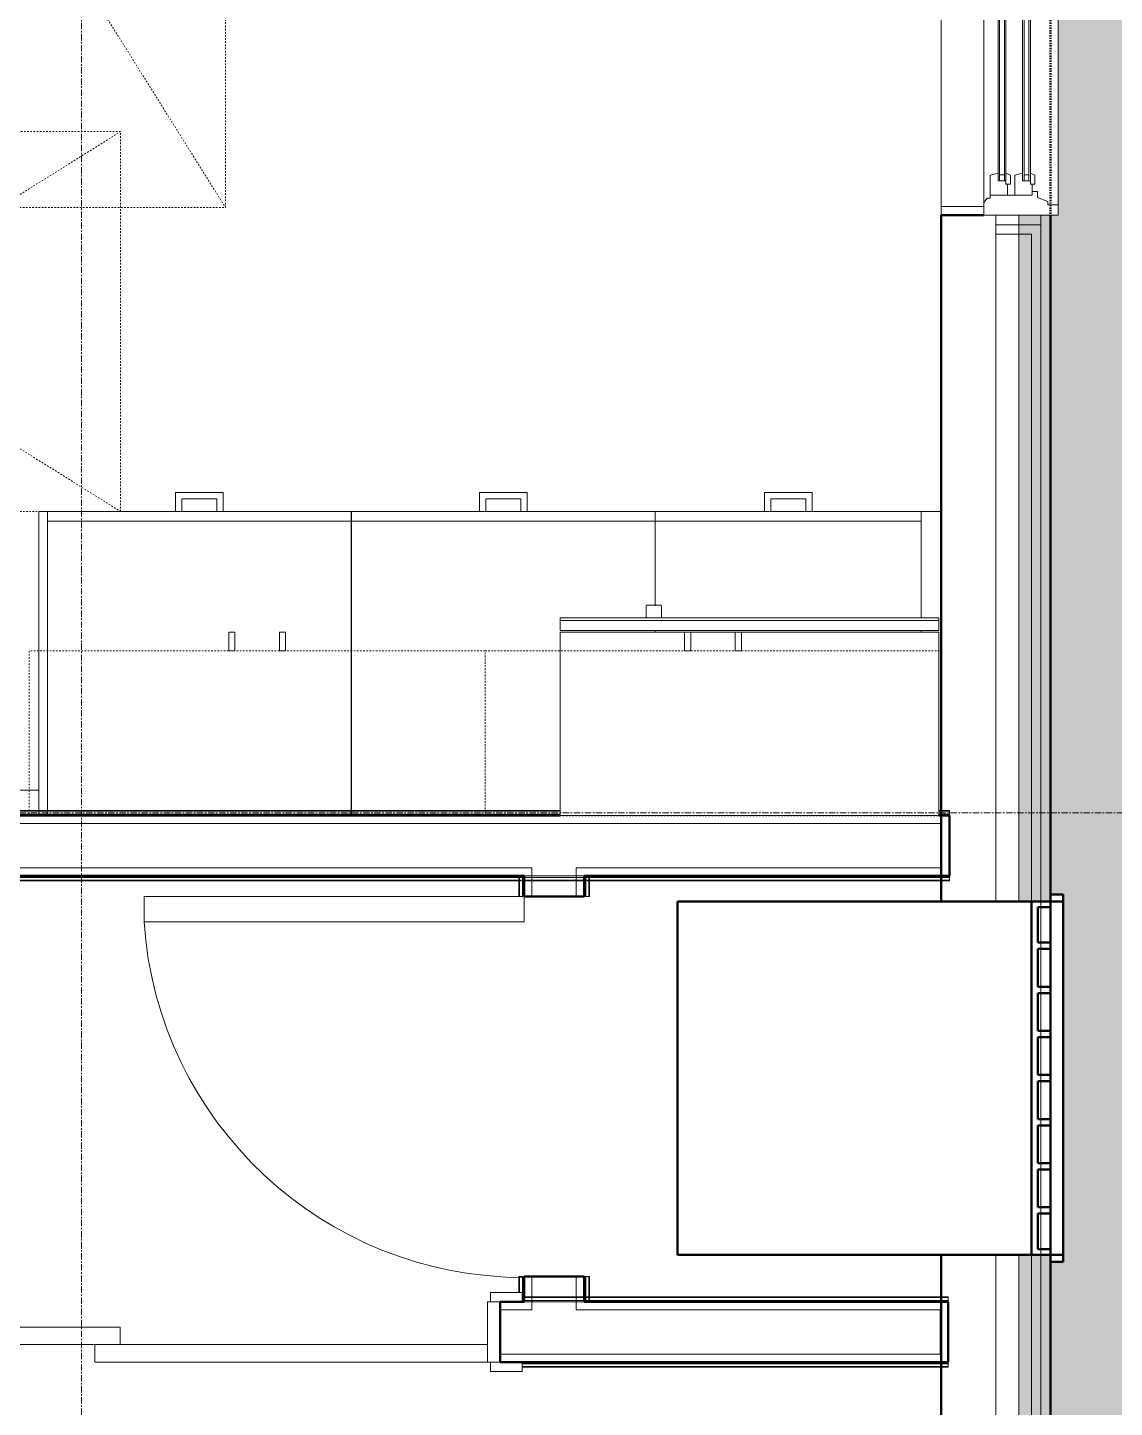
# Model space of a CAD drawing. Header units: inches. Extents: x -4235 to -464, y 9706 to 12425.
# Drawn here: x -2177.6 to -2091.8, y 11800.3 to 11909.2 of the extents above; entities that cross this region are included whole.
import ezdxf

# ---------------------------------------------------------------- set-up
doc = ezdxf.new("R2010")
doc.units = ezdxf.units.IN
doc.header["$MEASUREMENT"] = 0
for name, pattern in [('Dash', [0.25, 0.125, -0.125]), ('Dash 1_16_', [0.125, 0.0625, -0.0625]), ('Grid Line 1_2_', [0.875, 0.5, -0.125, 0.125, -0.125])]:
    doc.linetypes.add(name, pattern=pattern)
for name, color, linetype, lineweight in [('0-1', 7, 'Continuous', 5), ('0-2', 10, 'Continuous', 9), ('A-DOOR-1', 7, 'Continuous', 9), ('A-DOOR-2', 90, 'Continuous', 20), ('A-DOOR-FRAM-1', 90, 'Continuous', 20), ('A-FLOR-PATT-1', 9, 'Continuous', 9), ('A-GENM', 5, 'Continuous', 9), ('A-GENM-5', 5, 'Continuous', 50), ('A-GENM-HDLN-1', 7, 'Dash', 9), ('A-GENM-HDLN-2', 254, 'Dash', 9), ('A-GENM-HDLN-3', 10, 'Dash', 9), ('A-GLAZ-1', 151, 'Continuous', 9), ('A-GLAZ-2', 151, 'Continuous', 20), ('A-WALL-1', 250, 'Continuous', 50), ('A-WALL-2', 50, 'Continuous', 13), ('A-WALL-3', 10, 'Continuous', 9), ('A-WALL-4', 254, 'Continuous', 9), ('A-WALL-5', 7, 'Continuous', 9), ('A-WALL-6', 113, 'Continuous', 9), ('A-WALL-7', 113, 'Continuous', 50), ('C-PROP-LINE-1', 91, 'Dash 1_16_', 50), ('Q-CASE-1', 254, 'Continuous', 9), ('Q-CASE-2', 7, 'Continuous', 9), ('Q-CASE-3', 10, 'Continuous', 9), ('Q-CASE-4', 7, 'Dash', 9), ('Q-SPCQ-1', 7, 'Continuous', 9), ('S-GRID-1', 1, 'Grid Line 1_2_', 9)]:
    doc.layers.add(name, color=color, linetype=linetype, lineweight=lineweight)

# ---------------------------------------------------------------- blocks, each defined once
blk = doc.blocks.new('Basic Wall _ INT - W4BØF - _5_8 GYP - 2X4 WOOD_BATT_ - 5_8 GYP_ - ___-2690300-BACKGROUND - 1ST FLOOR')
at = {"layer": 'A-WALL-3'}
for p, q in [((-2206.69, 11847.33), (-2176.69, 11847.33)), ((-2176.69, 11846.98), (-2206.69, 11846.98)), ((-2176.69, 11847.33), (-2135.52, 11847.33)), ((-2135.52, 11847.1), (-2176.69, 11847.1)), ((-2135.52, 11846.98), (-2176.69, 11846.98)), ((-2105.63, 11847.33), (-2104.78, 11847.33)), ((-2104.78, 11846.98), (-2105.63, 11846.98)), ((-2104.78, 11847.33), (-2104.78, 11847.39)), ((-2104.78, 11847.19), (-2104.78, 11847.33)), ((-2104.78, 11847.12), (-2104.78, 11847.18)), ((-2104.78, 11846.98), (-2104.78, 11847))]:
    blk.add_line(p, q, dxfattribs=at)
at = {"layer": 'A-WALL-4'}
for p, q in [((-2176.69, 11847.1), (-2206.69, 11847.1)), ((-2176.69, 11847.39), (-2135.52, 11847.39)), ((-2105.63, 11847.39), (-2104.78, 11847.39)), ((-2104.78, 11847.1), (-2105.63, 11847.1)), ((-2104.78, 11847.39), (-2104.78, 11847.1)), ((-2104.78, 11847.1), (-2104.78, 11847.02)), ((-2104.78, 11847.1), (-2104.78, 11847.1)), ((-2104.78, 11847.02), (-2104.78, 11846.98))]:
    blk.add_line(p, q, dxfattribs=at)
at = {"layer": 'A-WALL-5'}
blk.add_line((-2206.69, 11847.39), (-2176.69, 11847.39), dxfattribs=at)
blk = doc.blocks.new('Basic Wall _ INT - W4BØF - _5_8 GYP - 2X4 WOOD_BATT_ - 5_8 GYP_ - ___-2690299-BACKGROUND - 1ST FLOOR')
at = {"layer": 'A-WALL-3'}
for p, q in [((-2138.79, 11841.88), (-2138.69, 11841.88)), ((-2138.67, 11841.88), (-2138.6, 11841.88)), ((-2138.58, 11841.88), (-2138.53, 11841.88)), ((-2133.62, 11842.23), (-2138.37, 11842.23)), ((-2138.37, 11841.88), (-2133.62, 11841.88)), ((-2133.48, 11841.88), (-2133.43, 11841.88)), ((-2133.42, 11841.88), (-2133.35, 11841.88)), ((-2133.33, 11841.88), (-2133.24, 11841.88)), ((-2104.78, 11842.23), (-2105.45, 11842.23)), ((-2105.45, 11841.88), (-2104.78, 11841.88)), ((-2104.78, 11842.21), (-2104.78, 11842.23)), ((-2104.78, 11842.03), (-2104.78, 11842.09)), ((-2104.78, 11841.88), (-2104.78, 11842.02)), ((-2104.78, 11841.82), (-2104.78, 11841.88))]:
    blk.add_line(p, q, dxfattribs=at)
at = {"layer": 'A-WALL-4'}
for p, q in [((-2138.37, 11842.23), (-2270.95, 11842.23)), ((-2270.54, 11841.88), (-2138.79, 11841.88)), ((-2138.79, 11841.82), (-2138.7, 11841.82)), ((-2138.67, 11841.82), (-2138.6, 11841.82)), ((-2138.37, 11842.1), (-2133.62, 11842.1)), ((-2138.37, 11841.82), (-2133.62, 11841.82)), ((-2105.45, 11842.23), (-2133.62, 11842.23)), ((-2133.42, 11841.82), (-2133.35, 11841.82)), ((-2133.33, 11841.82), (-2133.24, 11841.82)), ((-2133.21, 11841.88), (-2105.45, 11841.88)), ((-2105.45, 11842.1), (-2104.78, 11842.1)), ((-2105.45, 11841.82), (-2104.78, 11841.82)), ((-2104.78, 11842.23), (-2104.78, 11842.19)), ((-2104.78, 11842.19), (-2104.78, 11842.17)), ((-2104.78, 11842.17), (-2104.78, 11842.15)), ((-2104.78, 11842.15), (-2104.78, 11842.13)), ((-2104.78, 11842.13), (-2104.78, 11842.1)), ((-2104.78, 11842.1), (-2104.78, 11841.82))]:
    blk.add_line(p, q, dxfattribs=at)
at = {"layer": 'A-WALL-5'}
for p, q in [((-2270.95, 11842.1), (-2138.37, 11842.1)), ((-2270.54, 11841.82), (-2138.79, 11841.82)), ((-2133.62, 11842.1), (-2105.45, 11842.1)), ((-2133.21, 11841.82), (-2105.45, 11841.82))]:
    blk.add_line(p, q, dxfattribs=at)
blk = doc.blocks.new('Basic Wall _ INT - W4BØF - _5_8 GYP - 2X4 WOOD_BATT_ - 5_8 GYP_ - ___-2690306-BACKGROUND - 1ST FLOOR')
at = {"layer": 'A-WALL-3'}
for p, q in [((-2138.37, 11808.93), (-2133.62, 11808.93)), ((-2133.47, 11808.93), (-2133.42, 11808.93)), ((-2133.41, 11808.93), (-2133.33, 11808.93)), ((-2133.31, 11808.93), (-2133.21, 11808.93)), ((-2105.45, 11808.93), (-2104.9, 11808.93)), ((-2104.9, 11808.93), (-2104.9, 11808.99)), ((-2104.9, 11808.79), (-2104.9, 11808.93)), ((-2104.9, 11808.72), (-2104.9, 11808.78)), ((-2133.62, 11808.58), (-2138.37, 11808.58)), ((-2104.9, 11808.58), (-2105.45, 11808.58)), ((-2104.9, 11808.58), (-2104.9, 11808.6))]:
    blk.add_line(p, q, dxfattribs=at)
at = {"layer": 'A-WALL-4'}
for p, q in [((-2138.37, 11808.99), (-2133.62, 11808.99)), ((-2134.25, 11808.7), (-2138.33, 11808.7)), ((-2133.62, 11808.7), (-2134.21, 11808.7)), ((-2133.47, 11808.99), (-2133.42, 11808.99)), ((-2133.4, 11808.99), (-2133.33, 11808.99)), ((-2133.3, 11808.99), (-2133.21, 11808.99)), ((-2133.21, 11808.93), (-2105.45, 11808.93)), ((-2105.45, 11808.99), (-2104.9, 11808.99)), ((-2104.9, 11808.7), (-2105.45, 11808.7)), ((-2104.9, 11808.99), (-2104.9, 11808.78)), ((-2104.9, 11808.78), (-2104.9, 11808.7)), ((-2104.9, 11808.7), (-2104.9, 11808.64)), ((-2104.9, 11808.64), (-2104.9, 11808.62)), ((-2138.37, 11808.58), (-2138.52, 11808.58)), ((-2105.45, 11808.58), (-2133.62, 11808.58)), ((-2104.9, 11808.62), (-2104.9, 11808.58))]:
    blk.add_line(p, q, dxfattribs=at)
at = {"layer": 'A-WALL-5'}
for p, q in [((-2138.37, 11808.7), (-2138.52, 11808.7)), ((-2105.45, 11808.7), (-2133.62, 11808.7)), ((-2133.21, 11808.99), (-2105.45, 11808.99))]:
    blk.add_line(p, q, dxfattribs=at)
blk = doc.blocks.new('Basic Wall _ INT - W4BØF - _5_8 GYP - 2X4 WOOD_BATT_ - 5_8 GYP_ - ___-2690305-BACKGROUND - 1ST FLOOR')
at = {"layer": 'A-WALL-3'}
for p, q in [((-2104.9, 11803.83), (-2105.45, 11803.83)), ((-2105.45, 11803.48), (-2104.9, 11803.48)), ((-2104.9, 11803.81), (-2104.9, 11803.83)), ((-2104.9, 11803.63), (-2104.9, 11803.69)), ((-2104.9, 11803.48), (-2104.9, 11803.62)), ((-2104.9, 11803.42), (-2104.9, 11803.48))]:
    blk.add_line(p, q, dxfattribs=at)
at = {"layer": 'A-WALL-4'}
for p, q in [((-2105.45, 11803.83), (-2138.52, 11803.83)), ((-2138.52, 11803.48), (-2105.45, 11803.48)), ((-2105.45, 11803.7), (-2104.9, 11803.7)), ((-2105.45, 11803.42), (-2104.9, 11803.42)), ((-2104.9, 11803.83), (-2104.9, 11803.79)), ((-2104.9, 11803.79), (-2104.9, 11803.7)), ((-2104.9, 11803.7), (-2104.9, 11803.63)), ((-2104.9, 11803.63), (-2104.9, 11803.42))]:
    blk.add_line(p, q, dxfattribs=at)
at = {"layer": 'A-WALL-5'}
for p, q in [((-2138.52, 11803.7), (-2105.45, 11803.7)), ((-2138.52, 11803.42), (-2105.45, 11803.42))]:
    blk.add_line(p, q, dxfattribs=at)
blk = doc.blocks.new('Basic Wall _ INT - W4BØF - _5_8 GYP - 2X4 WOOD_BATT_ - 5_8 GYP_ - ___-2690308-BACKGROUND - 1ST FLOOR')
at = {"layer": 'A-WALL-3'}
for p, q in [((-2133.6, 11842.23), (-2133.62, 11842.23)), ((-2133.56, 11842.23), (-2133.5, 11842.23)), ((-2133.5, 11842.23), (-2133.21, 11842.23)), ((-2133.42, 11842.23), (-2133.48, 11842.23)), ((-2133.27, 11842.23), (-2133.42, 11842.23)), ((-2133.21, 11842.23), (-2133.27, 11842.23)), ((-2133.27, 11842.08), (-2133.27, 11842.03)), ((-2133.27, 11842.01), (-2133.27, 11841.94)), ((-2133.27, 11841.92), (-2133.27, 11841.82)), ((-2133.27, 11808.97), (-2133.27, 11808.87)), ((-2133.27, 11808.86), (-2133.27, 11808.78)), ((-2133.27, 11808.77), (-2133.27, 11808.72)), ((-2133.62, 11808.58), (-2133.6, 11808.58)), ((-2133.5, 11808.58), (-2133.56, 11808.58)), ((-2133.21, 11808.58), (-2133.5, 11808.58)), ((-2133.48, 11808.58), (-2133.42, 11808.58)), ((-2133.42, 11808.58), (-2133.27, 11808.58)), ((-2133.27, 11808.58), (-2133.21, 11808.58))]:
    blk.add_line(p, q, dxfattribs=at)
at = {"layer": 'A-WALL-4'}
for p, q in [((-2133.62, 11842.23), (-2133.58, 11842.23)), ((-2133.62, 11840.58), (-2133.62, 11842.23)), ((-2133.58, 11842.23), (-2133.56, 11842.23)), ((-2133.27, 11841.82), (-2133.27, 11840.58)), ((-2133.21, 11842.08), (-2133.21, 11842.03)), ((-2133.21, 11842.01), (-2133.21, 11841.94)), ((-2133.21, 11841.92), (-2133.21, 11841.82)), ((-2133.62, 11840.58), (-2133.6, 11840.58)), ((-2133.48, 11840.58), (-2133.42, 11840.58)), ((-2133.42, 11840.58), (-2133.27, 11840.58)), ((-2133.27, 11840.58), (-2133.21, 11840.58)), ((-2133.6, 11810.58), (-2133.62, 11810.58)), ((-2133.62, 11808.58), (-2133.62, 11810.58)), ((-2133.42, 11810.58), (-2133.48, 11810.58)), ((-2133.27, 11810.58), (-2133.42, 11810.58)), ((-2133.21, 11810.58), (-2133.27, 11810.58)), ((-2133.27, 11810.58), (-2133.27, 11808.99)), ((-2133.21, 11808.97), (-2133.21, 11808.87)), ((-2133.21, 11808.86), (-2133.21, 11808.78)), ((-2133.21, 11808.77), (-2133.21, 11808.72)), ((-2133.58, 11808.58), (-2133.62, 11808.58)), ((-2133.56, 11808.58), (-2133.58, 11808.58))]:
    blk.add_line(p, q, dxfattribs=at)
at = {"layer": 'A-WALL-5'}
for p, q in [((-2133.5, 11840.58), (-2133.5, 11842.23)), ((-2133.21, 11841.82), (-2133.21, 11840.58)), ((-2133.58, 11840.58), (-2133.62, 11840.58)), ((-2133.5, 11840.58), (-2133.58, 11840.58)), ((-2133.21, 11840.58), (-2133.5, 11840.58)), ((-2133.62, 11810.58), (-2133.58, 11810.58)), ((-2133.58, 11810.58), (-2133.5, 11810.58)), ((-2133.5, 11808.58), (-2133.5, 11810.58)), ((-2133.5, 11810.58), (-2133.21, 11810.58)), ((-2133.21, 11810.58), (-2133.21, 11808.99))]:
    blk.add_line(p, q, dxfattribs=at)
blk = doc.blocks.new('Basic Wall _ INT - W4BØF - _5_8 GYP - 2X4 WOOD_BATT_ - 5_8 GYP_ - ___-2690307-BACKGROUND - 1ST FLOOR')
at = {"layer": 'A-WALL-3'}
for p, q in [((-2138.72, 11842.23), (-2138.79, 11842.23)), ((-2138.79, 11842.23), (-2138.5, 11842.23)), ((-2138.58, 11842.23), (-2138.72, 11842.23)), ((-2138.72, 11842.08), (-2138.72, 11842.03)), ((-2138.72, 11842.01), (-2138.72, 11841.94)), ((-2138.72, 11841.92), (-2138.72, 11841.82)), ((-2138.51, 11842.23), (-2138.58, 11842.23)), ((-2138.5, 11842.23), (-2138.44, 11842.23)), ((-2138.37, 11842.23), (-2138.4, 11842.23)), ((-2138.5, 11808.58), (-2138.52, 11808.58)), ((-2138.44, 11808.58), (-2138.5, 11808.58)), ((-2138.4, 11808.58), (-2138.37, 11808.58))]:
    blk.add_line(p, q, dxfattribs=at)
at = {"layer": 'A-WALL-4'}
for p, q in [((-2138.79, 11842.08), (-2138.79, 11842.03)), ((-2138.79, 11842.01), (-2138.79, 11841.94)), ((-2138.79, 11841.92), (-2138.79, 11841.82)), ((-2138.72, 11841.82), (-2138.72, 11840.58)), ((-2138.44, 11842.23), (-2138.42, 11842.23)), ((-2138.42, 11842.23), (-2138.37, 11842.23)), ((-2138.37, 11840.58), (-2138.37, 11842.23)), ((-2138.79, 11840.58), (-2138.72, 11840.58)), ((-2138.72, 11840.58), (-2138.58, 11840.58)), ((-2138.58, 11840.58), (-2138.51, 11840.58)), ((-2138.4, 11840.58), (-2138.37, 11840.58)), ((-2138.72, 11810.58), (-2138.79, 11810.58)), ((-2138.58, 11810.58), (-2138.72, 11810.58)), ((-2138.72, 11810.58), (-2138.72, 11809.33)), ((-2138.51, 11810.58), (-2138.58, 11810.58)), ((-2138.37, 11810.58), (-2138.4, 11810.58)), ((-2138.37, 11808.58), (-2138.37, 11810.58)), ((-2138.42, 11808.58), (-2138.44, 11808.58)), ((-2138.37, 11808.58), (-2138.42, 11808.58))]:
    blk.add_line(p, q, dxfattribs=at)
at = {"layer": 'A-WALL-5'}
for p, q in [((-2138.79, 11841.82), (-2138.79, 11840.58)), ((-2138.5, 11842.23), (-2138.5, 11840.58)), ((-2138.5, 11840.58), (-2138.79, 11840.58)), ((-2138.42, 11840.58), (-2138.5, 11840.58)), ((-2138.37, 11840.58), (-2138.42, 11840.58)), ((-2138.79, 11810.58), (-2138.5, 11810.58)), ((-2138.79, 11810.58), (-2138.79, 11809.33)), ((-2138.5, 11810.58), (-2138.5, 11808.58)), ((-2138.5, 11810.58), (-2138.42, 11810.58)), ((-2138.42, 11810.58), (-2138.37, 11810.58))]:
    blk.add_line(p, q, dxfattribs=at)
blk = doc.blocks.new('SWING - SINGLE - FLUSH - 30_ x 70_ - MAGIC PAK DOOR - ACOUSTICAL SEAL - IN CLOSET-3199421-BACKGROUND - 1ST FLOOR')
at = {"layer": 'A-DOOR-1'}
blk.add_arc((15, 2.375), 30.067, 93.81407, 180, dxfattribs=at)
at = {"layer": 'A-DOOR-2'}
for p, q in [((13, 2.375), (13, 32.375)), ((15, 32.375), (13, 32.375)), ((15, 2.375), (15, 32.375)), ((15, 2.375), (13, 2.375))]:
    blk.add_line(p, q, dxfattribs=at)
blk = doc.blocks.new('SLIDING - FLUSH - 5-0 x 6-8-3203585-BACKGROUND - 1ST FLOOR')
at = {"layer": 'A-DOOR-1'}
for p, q in [((-30.25, 3), (-32.75, 3)), ((-32.75, 3), (-32.75, 2.25)), ((-32.75, 2.25), (-30.25, 2.25)), ((-30.25, 2.25), (-30.25, 3)), ((30.25, 3), (30.25, 2.25)), ((32.75, 3), (30.25, 3)), ((30.25, 2.25), (32.75, 2.25)), ((32.75, 2.25), (32.75, 3)), ((-30.25, -2.5), (-32.75, -2.5)), ((-32.75, -2.5), (-32.75, -3.25)), ((-32.75, -3.25), (-30.25, -3.25)), ((-30.25, -3.25), (-30.25, -2.5)), ((32.75, -2.5), (30.25, -2.5)), ((30.25, -2.5), (30.25, -3.25)), ((30.25, -3.25), (32.75, -3.25)), ((32.75, -3.25), (32.75, -2.5))]:
    blk.add_line(p, q, dxfattribs=at)
at = {"layer": 'A-DOOR-2'}
for p, q in [((1, 2.25), (-30, 2.25)), ((-30, 2.25), (-30, 0.87)), ((1, 0.87), (1, 2.25)), ((-30, 0.87), (1, 0.87)), ((30, 0.87), (-1, 0.87)), ((-1, 0.87), (-1, -0.5)), ((30, -0.5), (30, 0.87)), ((-1, -0.5), (30, -0.5))]:
    blk.add_line(p, q, dxfattribs=at)
at = {"layer": 'A-DOOR-FRAM-1'}
for p, q in [((-30, 2.25), (-31, 2.25)), ((-31, 2.25), (-31, -2.5)), ((-30, -2.5), (-30, 2.25)), ((31, 2.25), (30, 2.25)), ((30, 2.25), (30, -2.5)), ((31, -2.5), (31, 2.25)), ((-31, -2.5), (-30, -2.5)), ((30, -2.5), (31, -2.5))]:
    blk.add_line(p, q, dxfattribs=at)
blk = doc.blocks.new('RangeADA - 24_ x 30_ ADA-2821754-BACKGROUND - 1ST FLOOR')
at = {"layer": 'Q-SPCQ-1'}
blk.add_line((0, 22), (30, 22), dxfattribs=at)
for centre, radius, start, end in [((6.5, 16), 4.5, 360, 180), ((23.5, 16), 3, 360, 180), ((6.5, 16), 4.5, 180, 360), ((23.5, 16), 3, 180, 0), ((6.5, 6), 3.5, 360, 180), ((23.5, 6), 3, 360, 180), ((6.5, 6), 3.5, 180, 0), ((23.5, 6), 3, 180, 360)]:
    blk.add_arc(centre, radius, start, end, dxfattribs=at)
blk = doc.blocks.new('Base Cabinet 3 Drawer 230 - Base Cabinet 3 Drawer 230 24_ ADA-2554997-BACKGROUND - 1ST FLOOR')
at = {"layer": 'Q-CASE-1'}
for p, q in [((-11.26, 24), (12.74, 24)), ((-11.26, 23.25), (-11.26, 24)), ((-0.64, 24), (-1.14, 24)), ((2.11, 24), (2.61, 24)), ((12.74, 24), (12.74, 23.25)), ((12.74, 23.25), (-11.26, 23.25)), ((-11.26, 23.25), (-11.26, 0.38)), ((12.74, 0.38), (12.74, 23.25))]:
    blk.add_line(p, q, dxfattribs=at)
at = {"layer": 'Q-CASE-2'}
for p, q in [((2.61, 25.5), (-1.14, 25.5)), ((-1.14, 25.5), (-1.14, 24)), ((2.61, 24), (2.61, 25.5)), ((-0.64, 24), (-0.64, 25)), ((-0.64, 25), (2.11, 25)), ((2.11, 25), (2.11, 24))]:
    blk.add_line(p, q, dxfattribs=at)
at = {"layer": 'Q-CASE-3'}
for p, q in [((-0.64, 24), (-1.14, 24)), ((-0.64, 24), (-1.14, 24)), ((2.11, 24), (2.61, 24)), ((2.11, 24), (2.61, 24)), ((-11.26, 0.38), (-11.26, 0)), ((12.74, 0), (12.74, 0.38)), ((-11.26, 0), (12.74, 0))]:
    blk.add_line(p, q, dxfattribs=at)
blk = doc.blocks.new('Base Cabinet 3 Drawer 230 - Base Cabinet 3 Drawer 230 21_ ADA-2572064-BACKGROUND - 1ST FLOOR')
at = {"layer": 'Q-CASE-1'}
for p, q in [((-9.76, -14.61), (-9.76, -14.49)), ((11.24, -14.49), (11.24, -14.61)), ((-9.76, -23.25), (-9.76, -15.6)), ((11.24, -16.55), (11.24, -23.25)), ((-9.76, -23.25), (-9.76, -24)), ((11.24, -23.25), (-9.76, -23.25)), ((11.24, -24), (11.24, -23.25)), ((-9.76, -24), (11.24, -24)), ((-1.14, -24), (-0.64, -24)), ((2.61, -24), (2.11, -24))]:
    blk.add_line(p, q, dxfattribs=at)
at = {"layer": 'Q-CASE-2'}
for p, q in [((-1.14, -24), (-1.14, -25.5)), ((-0.64, -25), (-0.64, -24)), ((2.11, -25), (-0.64, -25)), ((2.11, -24), (2.11, -25)), ((2.61, -25.5), (2.61, -24)), ((-1.14, -25.5), (2.61, -25.5))]:
    blk.add_line(p, q, dxfattribs=at)
at = {"layer": 'Q-CASE-3'}
for p, q in [((-1.14, -24), (-0.64, -24)), ((-1.14, -24), (-0.64, -24)), ((2.61, -24), (2.11, -24)), ((2.61, -24), (2.11, -24))]:
    blk.add_line(p, q, dxfattribs=at)
blk = doc.blocks.new('Base Cabinet 3 Drawer 230 - Base Cabinet 3 Drawer 230 24_ ADA-2554967-BACKGROUND - 1ST FLOOR')
at = {"layer": 'Q-CASE-1'}
for p, q in [((12.74, -0.38), (12.74, -23.25)), ((-11.26, -14.61), (-11.26, -14.49)), ((-11.26, -23.25), (-11.26, -16.55)), ((-11.26, -23.25), (-11.26, -24)), ((12.74, -23.25), (-11.26, -23.25)), ((12.74, -24), (12.74, -23.25)), ((-11.26, -24), (12.74, -24)), ((-1.14, -24), (-0.64, -24)), ((2.61, -24), (2.11, -24))]:
    blk.add_line(p, q, dxfattribs=at)
at = {"layer": 'Q-CASE-2'}
for p, q in [((-1.14, -24), (-1.14, -25.5)), ((-0.64, -25), (-0.64, -24)), ((2.11, -25), (-0.64, -25)), ((2.11, -24), (2.11, -25)), ((2.61, -25.5), (2.61, -24)), ((-1.14, -25.5), (2.61, -25.5))]:
    blk.add_line(p, q, dxfattribs=at)
at = {"layer": 'Q-CASE-3'}
for p, q in [((-3.75, 0), (12.74, 0)), ((12.74, 0), (12.74, -0.38)), ((-1.14, -24), (-0.64, -24)), ((-1.14, -24), (-0.64, -24)), ((2.61, -24), (2.11, -24)), ((2.61, -24), (2.11, -24))]:
    blk.add_line(p, q, dxfattribs=at)
blk = doc.blocks.new('300 Series Wall Hung Cabinet_302 - 36_ x 36_-2578270-BACKGROUND - 1ST FLOOR')
at = {"layer": 'Q-CASE-2'}
for p, q in [((-1.76, 16.87), (-2.25, 16.87)), ((-2.25, 16.87), (-2.25, 15.38)), ((-1.76, 15.38), (-1.76, 16.87)), ((2.24, 16.87), (1.75, 16.87)), ((1.75, 16.87), (1.75, 15.38)), ((2.24, 15.38), (2.24, 16.87)), ((-1.76, 15.38), (-2.25, 15.38)), ((2.24, 15.38), (1.75, 15.38))]:
    blk.add_line(p, q, dxfattribs=at)
at = {"layer": 'Q-CASE-4'}
for p, q in [((-18, 2.37), (-18, 15.38)), ((-18, 15.38), (18, 15.38)), ((18, 15.38), (18, 2.37)), ((18, 2.37), (-18, 2.37))]:
    blk.add_line(p, q, dxfattribs=at)
blk = doc.blocks.new('300 Series Wall Hung Cabinet_302 - 36_ x 36_-2578291-BACKGROUND - 1ST FLOOR')
at = {"layer": 'Q-CASE-2'}
for p, q in [((-2.25, -15.38), (-1.76, -15.38)), ((-2.25, -15.38), (-2.25, -16.87)), ((-1.76, -16.87), (-1.76, -15.38)), ((1.75, -15.38), (2.24, -15.38)), ((1.75, -15.38), (1.75, -16.87)), ((2.24, -16.87), (2.24, -15.38)), ((-2.25, -16.87), (-1.76, -16.87)), ((1.75, -16.87), (2.24, -16.87))]:
    blk.add_line(p, q, dxfattribs=at)
at = {"layer": 'Q-CASE-4'}
for p, q in [((18, -2.38), (-18, -2.38)), ((-18, -2.38), (-18, -15.38)), ((18, -15.38), (18, -2.38)), ((-18, -15.38), (18, -15.38))]:
    blk.add_line(p, q, dxfattribs=at)
blk = doc.blocks.new('30quot_MicrowaveVentADA_11166 - 70cm miele oven-2822873-BACKGROUND - 1ST FLOOR')
at = {"layer": 'Q-CASE-2'}
for p, q in [((-14.2, -14.49), (-14.2, 0)), ((15.68, 0), (-14.2, 0)), ((15.68, 0), (15.68, -14.49)), ((1.37, -14.49), (-14.2, -14.49)), ((-14.2, -14.61), (15.68, -14.61)), ((-14.2, -15.39), (-14.2, -14.61)), ((5.37, -14.49), (1.86, -14.49)), ((15.68, -14.49), (5.86, -14.49)), ((15.68, -14.61), (15.68, -15.39)), ((-14.2, -15.6), (-14.2, -15.39)), ((-14.2, -15.39), (15.68, -15.39)), ((-14.2, -15.6), (15.68, -15.6)), ((7.69, -16.55), (7.69, -15.63)), ((8.88, -15.63), (8.88, -16.55)), ((15.68, -15.39), (15.68, -15.6)), ((7.69, -16.6), (8.88, -16.6))]:
    blk.add_line(p, q, dxfattribs=at)
blk = doc.blocks.new('ADA Clearances - 30_x48_-V100-BACKGROUND - 1ST FLOOR')
at = {"layer": 'A-GENM-HDLN-1'}
for p, q in [((15, -24), (-15, 24)), ((-15, -24), (15, 24)), ((15, 24), (-15, 24)), ((-15, 24), (-15, -24)), ((15, -12.46), (15, 17.54)), ((-15, -24), (15, -24))]:
    blk.add_line(p, q, dxfattribs=at)
at = {"layer": 'A-GENM-HDLN-2'}
for p, q in [((15, 17.54), (15, 24)), ((15, -15.24), (15, -12.46)), ((15, -24), (15, -15.72))]:
    blk.add_line(p, q, dxfattribs=at)
at = {"layer": 'A-GENM-HDLN-3'}
blk.add_line((15, -15.72), (15, -15.24), dxfattribs=at)
blk = doc.blocks.new('ADA Clearances - 30_x48_-V99-BACKGROUND - 1ST FLOOR')
at = {"layer": 'A-GENM-HDLN-1'}
for p, q in [((0, 0), (-15, 24)), ((15, 24), (-15, 24)), ((-15, 24), (-15, 0.5)), ((0, 0), (15, 24)), ((15, 0.5), (15, 24))]:
    blk.add_line(p, q, dxfattribs=at)
at = {"layer": 'A-GENM-HDLN-3'}
blk.add_line((-15, -24), (15, -24), dxfattribs=at)
blk = doc.blocks.new('CTR - 1st Phase - Unit Layouts_rvt-1-BACKGROUND - 1ST FLOOR')
at = {"layer": 'A-WALL-1'}
for p, q in [((-2135.52, 11846.98), (-2276.51, 11846.98)), ((-2104.78, 11846.98), (-2105.63, 11846.98)), ((-2104.78, 11846.35), (-2104.78, 11846.98)), ((-2104.78, 11842.85), (-2104.78, 11846.35)), ((-2104.78, 11842.23), (-2104.78, 11842.85)), ((-2270.95, 11842.23), (-2138.37, 11842.23)), ((-2138.37, 11842.23), (-2138.37, 11840.58)), ((-2133.62, 11842.23), (-2104.78, 11842.23)), ((-2133.62, 11840.58), (-2133.62, 11842.23)), ((-2138.37, 11840.58), (-2133.62, 11840.58)), ((-2133.62, 11810.58), (-2138.37, 11810.58)), ((-2138.37, 11810.58), (-2138.37, 11808.58)), ((-2133.62, 11808.58), (-2133.62, 11810.58)), ((-2138.37, 11808.58), (-2140.27, 11808.58)), ((-2140.27, 11808.58), (-2140.27, 11803.83)), ((-2104.9, 11808.58), (-2133.62, 11808.58)), ((-2104.9, 11807.95), (-2104.9, 11808.58)), ((-2104.9, 11804.45), (-2104.9, 11807.95)), ((-2104.9, 11803.83), (-2104.9, 11804.45)), ((-2140.27, 11803.83), (-2104.9, 11803.83))]:
    blk.add_line(p, q, dxfattribs=at)
at = {"layer": 'A-WALL-2'}
for p, q in [((-2277.14, 11846.35), (-2105.4, 11846.35)), ((-2105.4, 11842.85), (-2105.4, 11846.35)), ((-2271.58, 11842.85), (-2137.75, 11842.85)), ((-2137.75, 11842.23), (-2137.75, 11842.85)), ((-2134.25, 11842.85), (-2105.4, 11842.85)), ((-2134.25, 11842.23), (-2134.25, 11842.85)), ((-2137.75, 11842.23), (-2137.75, 11840.58)), ((-2134.25, 11842.23), (-2134.25, 11840.58)), ((-2137.75, 11810.58), (-2137.75, 11808.58)), ((-2134.25, 11810.58), (-2134.25, 11808.58)), ((-2140.27, 11807.95), (-2137.75, 11807.95)), ((-2137.75, 11807.95), (-2137.75, 11808.58)), ((-2134.25, 11807.95), (-2134.25, 11808.58)), ((-2134.25, 11807.95), (-2105.53, 11807.95)), ((-2105.53, 11804.45), (-2105.53, 11807.95)), ((-2140.27, 11804.45), (-2105.53, 11804.45))]:
    blk.add_line(p, q, dxfattribs=at)
at = {"layer": 'A-WALL-3'}
for p, q in [((-2176.69, 11846.98), (-2206.69, 11846.98)), ((-2135.52, 11846.98), (-2176.69, 11846.98)), ((-2104.78, 11846.98), (-2105.63, 11846.98)), ((-2104.78, 11846.98), (-2104.78, 11842.23)), ((-2270.54, 11842.23), (-2138.79, 11842.23)), ((-2138.79, 11842.23), (-2138.52, 11842.23)), ((-2138.37, 11842.08), (-2138.37, 11842.03)), ((-2138.37, 11842.01), (-2138.37, 11841.94)), ((-2138.37, 11841.92), (-2138.37, 11841.82)), ((-2138.37, 11841.82), (-2138.37, 11840.58)), ((-2133.62, 11842.03), (-2133.62, 11842.08)), ((-2133.62, 11841.94), (-2133.62, 11842.01)), ((-2133.62, 11841.82), (-2133.62, 11841.92)), ((-2133.62, 11840.58), (-2133.62, 11841.82)), ((-2133.48, 11842.23), (-2133.21, 11842.23)), ((-2133.21, 11842.23), (-2105.45, 11842.23)), ((-2105.45, 11842.23), (-2104.78, 11842.23)), ((-2138.37, 11810.58), (-2138.37, 11808.99)), ((-2133.62, 11808.99), (-2133.62, 11810.58)), ((-2138.37, 11808.99), (-2138.37, 11808.87)), ((-2138.37, 11808.87), (-2138.37, 11808.78)), ((-2138.37, 11808.78), (-2138.37, 11808.72)), ((-2133.62, 11808.87), (-2133.62, 11808.97)), ((-2133.62, 11808.78), (-2133.62, 11808.86)), ((-2133.62, 11808.72), (-2133.62, 11808.77)), ((-2140.27, 11803.83), (-2140.27, 11808.58)), ((-2133.21, 11808.58), (-2133.48, 11808.58)), ((-2105.45, 11808.58), (-2133.21, 11808.58)), ((-2104.9, 11808.58), (-2105.45, 11808.58)), ((-2104.9, 11808.58), (-2104.9, 11803.83)), ((-2138.52, 11803.83), (-2105.45, 11803.83)), ((-2105.45, 11803.83), (-2104.9, 11803.83))]:
    blk.add_line(p, q, dxfattribs=at)
at = {"layer": 'A-WALL-4'}
for p, q in [((-2133.62, 11840.58), (-2138.37, 11840.58)), ((-2138.37, 11810.58), (-2133.62, 11810.58))]:
    blk.add_line(p, q, dxfattribs=at)
at = {"layer": 'A-WALL-6'}
for p, q in [((-2176.69, 11847.35), (-2176.69, 11870.98)), ((-2176.69, 11870.98), (-2107, 11870.98)), ((-2176.69, 11870.98), (-2105.45, 11870.98)), ((-2176.69, 11847.35), (-2176.69, 11870.98)), ((-2107, 11870.98), (-2105.45, 11870.98)), ((-2105.45, 11870.98), (-2105.45, 11870.48)), ((-2105.45, 11846.98), (-2105.45, 11870.98)), ((-2105.45, 11870.48), (-2105.45, 11846.98)), ((-2176.69, 11846.98), (-2176.69, 11847.35)), ((-2176.69, 11846.98), (-2176.69, 11847.35)), ((-2135.52, 11846.98), (-2176.69, 11846.98)), ((-2135.52, 11846.98), (-2176.69, 11846.98)), ((-2105.45, 11846.98), (-2105.63, 11846.98)), ((-2105.45, 11846.98), (-2105.63, 11846.98))]:
    blk.add_line(p, q, dxfattribs=at)
at = {"layer": '0-2'}
for name, p, rotation in [('ADA Clearances - 30_x48_-V99-BACKGROUND - 1ST FLOOR', (-2176.95, 11918.98), 180), ('ADA Clearances - 30_x48_-V100-BACKGROUND - 1ST FLOOR', (-2194.22, 11885.98), 269.9999999999919), ('Base Cabinet 3 Drawer 230 - Base Cabinet 3 Drawer 230 24_ ADA-2554967-BACKGROUND - 1ST FLOOR', (-2139.27, 11846.98), 180), ('Base Cabinet 3 Drawer 230 - Base Cabinet 3 Drawer 230 21_ ADA-2572064-BACKGROUND - 1ST FLOOR', (-2116.77, 11846.98), 180), ('RangeADA - 24_ x 30_ ADA-2821754-BACKGROUND - 1ST FLOOR', (-2176.69, 11870.98), 180), ('30quot_MicrowaveVentADA_11166 - 70cm miele oven-2822873-BACKGROUND - 1ST FLOOR', (-2119.84, 11846.98), 180), ('300 Series Wall Hung Cabinet_302 - 36_ x 36_-2578291-BACKGROUND - 1ST FLOOR', (-2159.45, 11844.6), 180), ('SWING - SINGLE - FLUSH - 30_ x 70_ - MAGIC PAK DOOR - ACOUSTICAL SEAL - IN CLOSET-3199421-BACKGROUND - 1ST FLOOR', (-2136, 11825.58), 89.99999999999868), ('SLIDING - FLUSH - 5-0 x 6-8-3203585-BACKGROUND - 1ST FLOOR', (-2171.27, 11806.08), 180)]:
    blk.add_blockref(name, p, dxfattribs=dict(at, rotation=rotation))
for name, p in [('Base Cabinet 3 Drawer 230 - Base Cabinet 3 Drawer 230 24_ ADA-2554997-BACKGROUND - 1ST FLOOR', (-2164.74, 11846.98)), ('300 Series Wall Hung Cabinet_302 - 36_ x 36_-2578270-BACKGROUND - 1ST FLOOR', (-2123.45, 11844.6)), ('Basic Wall _ INT - W4BØF - _5_8 GYP - 2X4 WOOD_BATT_ - 5_8 GYP_ - ___-2690300-BACKGROUND - 1ST FLOOR', (0, 0)), ('Basic Wall _ INT - W4BØF - _5_8 GYP - 2X4 WOOD_BATT_ - 5_8 GYP_ - ___-2690299-BACKGROUND - 1ST FLOOR', (0, 0)), ('Basic Wall _ INT - W4BØF - _5_8 GYP - 2X4 WOOD_BATT_ - 5_8 GYP_ - ___-2690307-BACKGROUND - 1ST FLOOR', (0, 0)), ('Basic Wall _ INT - W4BØF - _5_8 GYP - 2X4 WOOD_BATT_ - 5_8 GYP_ - ___-2690308-BACKGROUND - 1ST FLOOR', (0, 0)), ('Basic Wall _ INT - W4BØF - _5_8 GYP - 2X4 WOOD_BATT_ - 5_8 GYP_ - ___-2690306-BACKGROUND - 1ST FLOOR', (0, 0)), ('Basic Wall _ INT - W4BØF - _5_8 GYP - 2X4 WOOD_BATT_ - 5_8 GYP_ - ___-2690305-BACKGROUND - 1ST FLOOR', (0, 0))]:
    blk.add_blockref(name, p, dxfattribs=at)
blk = doc.blocks.new('Window-Double_Hung-Andersen-400_Series-Tilt_Wash - DOUBLE HUNG - COTTAGE - 1ST FLOOR-2889437-BACKGROUND - 1ST FLOOR')
at = {"layer": 'A-GLAZ-1'}
for p, q in [((-18.95, 4.31), (18.95, 4.31)), ((-18.95, 0.94), (-18.95, 4.31)), ((-18.32, 0.94), (-18.32, 4.31)), ((18.32, 0.94), (18.32, 4.31)), ((18.95, 4.31), (18.95, 0.94)), ((18.95, 0.94), (-18.95, 0.94)), ((-16.29, -0.31), (-15.7, -0.31)), ((-16.29, -0.69), (-15.7, -0.69)), ((-15.82, -0.69), (-15.82, -0.31)), ((-15.7, -0.19), (15.7, -0.19)), ((-15.7, -0.31), (15.7, -0.31)), ((-15.7, -0.69), (15.7, -0.69)), ((-15.7, -0.81), (15.7, -0.81)), ((16.29, -0.31), (15.7, -0.31)), ((16.29, -0.69), (15.7, -0.69)), ((15.82, -0.69), (15.82, -0.31)), ((-15.7, -2.13), (15.7, -2.13)), ((-16.29, -2.25), (-15.7, -2.25)), ((-16.29, -2.63), (-15.7, -2.63)), ((-15.82, -2.63), (-15.82, -2.25)), ((-15.7, -2.25), (15.7, -2.25)), ((-15.7, -2.63), (15.7, -2.63)), ((-15.7, -2.75), (15.7, -2.75)), ((16.29, -2.25), (15.7, -2.25)), ((16.29, -2.63), (15.7, -2.63)), ((15.82, -2.63), (15.82, -2.25))]:
    blk.add_line(p, q, dxfattribs=at)
at = {"layer": 'A-GLAZ-2'}
for p, q in [((-19.01, 0.94), (19.01, 0.94)), ((-19.01, -4.94), (-19.01, 0.94)), ((-17.67, 0.66), (-18, 0.94)), ((-17.67, 0.66), (-17.67, 0.44)), ((-17.67, 0.44), (-15.86, 0.44)), ((-17.42, -2.87), (-17.42, 0.44)), ((-15.86, 0.44), (-15.7, -0.19)), ((15.86, 0.44), (15.7, -0.19)), ((17.67, 0.44), (15.86, 0.44)), ((17.42, -2.87), (17.42, 0.44)), ((17.67, 0.66), (18, 0.94)), ((17.67, 0.66), (17.67, 0.44)), ((19.01, 0.94), (19.01, -4.94)), ((-17.42, -0.94), (-16.57, -0.94)), ((-16.57, -0.81), (-16.57, -1.16)), ((-15.7, -0.81), (-16.57, -0.81)), ((-16.29, -0.81), (-16.29, -0.19)), ((-15.7, -0.19), (-16.29, -0.19)), ((-15.86, -1.16), (-15.7, -0.81)), ((15.7, -0.19), (16.29, -0.19)), ((15.86, -1.16), (15.7, -0.81)), ((15.7, -0.81), (16.57, -0.81)), ((16.29, -0.81), (16.29, -0.19)), ((16.57, -0.81), (16.57, -1.16)), ((17.42, -0.94), (16.57, -0.94)), ((-17.42, -1.5), (-15.86, -1.5)), ((-15.86, -1.16), (-16.57, -1.16)), ((-16.29, -2.75), (-16.29, -2.13)), ((-15.7, -2.13), (-16.29, -2.13)), ((-15.86, -1.5), (-15.7, -2.13)), ((15.86, -1.5), (15.7, -2.13)), ((15.7, -2.13), (16.29, -2.13)), ((15.86, -1.16), (16.57, -1.16)), ((17.42, -1.5), (15.86, -1.5)), ((16.29, -2.75), (16.29, -2.13)), ((-17.42, -2.87), (-16.57, -2.87)), ((-17.14, -3.31), (-17.14, -2.87)), ((-16.57, -2.75), (-16.57, -3.09)), ((-15.7, -2.75), (-16.57, -2.75)), ((-15.86, -3.09), (-16.57, -3.09)), ((-15.86, -3.09), (-15.7, -2.75)), ((15.86, -3.09), (15.7, -2.75)), ((15.7, -2.75), (16.57, -2.75)), ((15.86, -3.09), (16.57, -3.09)), ((16.57, -2.75), (16.57, -3.09)), ((17.42, -2.87), (16.57, -2.87)), ((17.14, -3.31), (17.14, -2.87)), ((-19.01, -3.56), (-20.51, -3.56)), ((-18.2, -4.13), (-17.92, -4.13)), ((-18.2, -4.94), (-18.2, -4.13)), ((-17.92, -4.13), (-17.61, -3.31)), ((-17.61, -3.31), (-17.14, -3.31)), ((17.61, -3.31), (17.14, -3.31)), ((17.92, -4.13), (17.61, -3.31)), ((18.2, -4.13), (17.92, -4.13)), ((18.2, -4.94), (18.2, -4.13)), ((19.01, -3.56), (20.51, -3.56)), ((19.01, -4.94), (-19.01, -4.94))]:
    blk.add_line(p, q, dxfattribs=at)
blk = doc.blocks.new('V-Series_EWC4_SPVU_RFA_2015 - 1ST FLOOR-2484708-BACKGROUND - 1ST FLOOR')
at = {"layer": 'A-GENM'}
for p, q in [((-3131.33, 12089.69), (-3128.53, 12089.69)), ((-3128.03, 12089.69), (-3125.05, 12089.69)), ((-3124.55, 12089.69), (-3121.57, 12089.69)), ((-3121.07, 12089.69), (-3118.08, 12089.69)), ((-3117.58, 12089.69), (-3114.6, 12089.69)), ((-3114.1, 12089.69), (-3111.11, 12089.69)), ((-3110.61, 12089.69), (-3107.63, 12089.69)), ((-3107.13, 12089.69), (-3104.33, 12089.69))]:
    blk.add_line(p, q, dxfattribs=at)
at = {"layer": 'A-GENM-5'}
for p, q in [((-3131.77, 12090.69), (-3132.33, 12090.69)), ((-3132.33, 12090.69), (-3132.33, 12089.69)), ((-3103.89, 12090.69), (-3131.77, 12090.69)), ((-3131.77, 12090.69), (-3131.77, 12089.69)), ((-3131.77, 12089.69), (-3131.77, 12090.69)), ((-3103.89, 12089.69), (-3103.89, 12090.69)), ((-3103.33, 12090.69), (-3103.89, 12090.69)), ((-3103.89, 12090.69), (-3103.89, 12089.69)), ((-3103.33, 12089.69), (-3103.33, 12090.69)), ((-3132.33, 12089.69), (-3131.77, 12089.69)), ((-3131.77, 12089.69), (-3103.89, 12089.69)), ((-3131.77, 12089.69), (-3131.77, 12060.25)), ((-3131.33, 12089.69), (-3131.77, 12089.69)), ((-3131.33, 12088.69), (-3131.33, 12089.69)), ((-3128.53, 12088.69), (-3131.33, 12088.69)), ((-3128.03, 12089.69), (-3128.53, 12089.69)), ((-3128.53, 12089.69), (-3128.53, 12088.69)), ((-3128.03, 12088.69), (-3128.03, 12089.69)), ((-3125.05, 12088.69), (-3128.03, 12088.69)), ((-3124.55, 12089.69), (-3125.05, 12089.69)), ((-3125.05, 12089.69), (-3125.05, 12088.69)), ((-3124.55, 12088.69), (-3124.55, 12089.69)), ((-3121.57, 12088.69), (-3124.55, 12088.69)), ((-3121.07, 12089.69), (-3121.57, 12089.69)), ((-3121.57, 12089.69), (-3121.57, 12088.69)), ((-3121.07, 12088.69), (-3121.07, 12089.69)), ((-3118.08, 12088.69), (-3121.07, 12088.69)), ((-3117.58, 12089.69), (-3118.08, 12089.69)), ((-3118.08, 12089.69), (-3118.08, 12088.69)), ((-3117.58, 12088.69), (-3117.58, 12089.69)), ((-3114.6, 12088.69), (-3117.58, 12088.69)), ((-3114.1, 12089.69), (-3114.6, 12089.69)), ((-3114.6, 12089.69), (-3114.6, 12088.69)), ((-3114.1, 12088.69), (-3114.1, 12089.69)), ((-3111.11, 12088.69), (-3114.1, 12088.69)), ((-3110.61, 12089.69), (-3111.11, 12089.69)), ((-3111.11, 12089.69), (-3111.11, 12088.69)), ((-3110.61, 12088.69), (-3110.61, 12089.69)), ((-3107.63, 12088.69), (-3110.61, 12088.69)), ((-3107.13, 12089.69), (-3107.63, 12089.69)), ((-3107.63, 12089.69), (-3107.63, 12088.69)), ((-3107.13, 12088.69), (-3107.13, 12089.69)), ((-3104.33, 12088.69), (-3107.13, 12088.69)), ((-3103.89, 12089.69), (-3104.33, 12089.69)), ((-3104.33, 12089.69), (-3104.33, 12088.69)), ((-3103.89, 12089.69), (-3103.33, 12089.69)), ((-3103.89, 12060.25), (-3103.89, 12089.69)), ((-3131.77, 12060.25), (-3103.89, 12060.25))]:
    blk.add_line(p, q, dxfattribs=at)
blk = doc.blocks.new('Family - ___-2835903-BACKGROUND - 1ST FLOOR')
at = {"layer": 'C-PROP-LINE-1'}
blk.add_line((-2096.82, 11276.29), (-2096.82, 12089.69), dxfattribs=at)

msp = doc.modelspace()

# ---------------------------------------------------------------- hatches: boundary and pattern name
at = {"layer": 'A-FLOR-PATT-1'}
h = msp.add_hatch(dxfattribs=at)
h.set_pattern_fill('FP_5', color=256, style=0, pattern_type=2)
h.set_pattern_definition([(0, (0, 0), (15.36, 3.84), [1.267, -10.253, 1.267, -10.253, -61.44]), (0, (0, 0), (15.36, 3.84), [-23.04, 1.267, -21.773, 1.267, -10.253, -26.88]), (0, (0, 0), (15.36, 3.84), [-57.6, 1.267, -6.413, 1.267, -17.933]), (120, (5.76, 1.92), (-11.0055376, 11.3821502), [1.267, -10.253, 1.267, -10.253, -61.44]), (120, (5.76, 1.92), (-11.0055376, 11.3821502), [-23.04, 1.267, -21.773, 1.267, -10.253, -26.88]), (120, (5.76, 1.92), (-11.0055376, 11.3821502), [-57.6, 1.267, -6.413, 1.267, -17.933]), (240, (7.68, 9.6), (-4.3544624, -15.2221502), [1.267, -10.253, 1.267, -10.253, -61.44]), (240, (7.68, 9.6), (-4.3544624, -15.2221502), [-23.04, 1.267, -21.773, 1.267, -10.253, -26.88]), (240, (7.68, 9.6), (-4.3544624, -15.2221502), [-57.6, 1.267, -6.413, 1.267, -17.933])])
h.paths.add_polyline_path([(-1941.32, 11049.39), (-1940.32, 11049.39), (-1940.32, 12088.69), (-1941.32, 12088.68), (-1941.32, 11050.83)], flags=0)
h.paths.add_polyline_path([(-2014.69, 11109.39), (-1999.32, 11109.39), (-1999.32, 12088.69), (-2098.7, 12088.66), (-2098.7, 12087.19), (-2099.32, 12087.19), (-2099.32, 11970.8), (-2096.2, 11970.8), (-2096.2, 11932.78), (-2099.32, 11932.78), (-2099.32, 11932.4), (-2096.2, 11932.4), (-2096.2, 11894.38), (-2099.32, 11894.38), (-2099.32, 11840.19), (-2096.82, 11840.19), (-2096.82, 11840.75), (-2095.82, 11840.75), (-2095.82, 11811.75), (-2096.82, 11811.75), (-2096.82, 11812.31), (-2099.32, 11812.31), (-2099.32, 11778.8), (-2096.2, 11778.8), (-2096.2, 11740.78), (-2099.32, 11740.78), (-2099.32, 11740.4), (-2096.2, 11740.4), (-2096.2, 11702.38), (-2099.32, 11702.38), (-2099.32, 11663.6), (-2096.2, 11663.6), (-2096.2, 11625.58), (-2099.32, 11625.58), (-2099.32, 11556.79), (-2096.82, 11556.79), (-2096.82, 11557.35), (-2095.82, 11557.35), (-2095.82, 11528.35), (-2096.82, 11528.35), (-2096.82, 11528.91), (-2099.32, 11528.91), (-2099.32, 11471.79), (-2096.2, 11471.79), (-2096.2, 11433.77), (-2099.32, 11433.77), (-2099.32, 11433.39), (-2096.2, 11433.39), (-2096.2, 11395.37), (-2099.32, 11395.37), (-2099.32, 11356.4), (-2096.2, 11356.4), (-2096.2, 11318.38), (-2099.32, 11318.38), (-2099.32, 11109.39), (-2097.57, 11109.39), (-2097.57, 11123.52), (-2099.07, 11123.52), (-2099.01, 11123.67), (-2098.86, 11123.73), (-2097.89, 11123.8), (-2097.89, 11126.25), (-2098.86, 11126.31), (-2099.01, 11126.37), (-2099.07, 11126.52), (-2097.57, 11126.52), (-2097.57, 11161.34), (-2099.07, 11161.34), (-2099.01, 11161.49), (-2098.86, 11161.55), (-2097.89, 11161.61), (-2097.89, 11164.06), (-2098.86, 11164.13), (-2099.01, 11164.19), (-2099.07, 11164.34), (-2097.57, 11164.34), (-2097.57, 11199.16), (-2099.07, 11199.16), (-2099.01, 11199.31), (-2098.86, 11199.37), (-2097.89, 11199.43), (-2097.89, 11201.88), (-2098.86, 11201.95), (-2099.01, 11202.01), (-2099.07, 11202.16), (-2097.57, 11202.16), (-2097.57, 11236.97), (-2099.07, 11236.97), (-2099.01, 11237.12), (-2098.86, 11237.18), (-2097.89, 11237.25), (-2097.89, 11239.7), (-2098.86, 11239.76), (-2099.01, 11239.82), (-2099.07, 11239.97), (-2097.57, 11239.97), (-2097.57, 11273.29), (-2099.07, 11273.29), (-2099.01, 11273.44), (-2098.86, 11273.5), (-2097.89, 11273.56), (-2097.89, 11276.01), (-2098.86, 11276.08), (-2099.01, 11276.14), (-2099.07, 11276.29), (-2097.57, 11276.26), (-2097.57, 11274.79), (-2096.82, 11274.79), (-2096.82, 11109.39), (-2070.75, 11109.39)], flags=0)
h.paths.add_polyline_path([(-2006.96, 11112.76), (-2007.99, 11112.9), (-2008.96, 11113.3), (-2009.79, 11113.93), (-2010.42, 11114.76), (-2010.82, 11115.73), (-2010.96, 11116.76), (-2010.82, 11117.8), (-2010.42, 11118.76), (-2009.79, 11119.59), (-2008.96, 11120.23), (-2007.99, 11120.63), (-2006.96, 11120.76), (-2005.92, 11120.63), (-2004.96, 11120.23), (-2004.13, 11119.59), (-2003.49, 11118.76), (-2003.09, 11117.8), (-2002.96, 11116.76), (-2003.09, 11115.73), (-2003.49, 11114.76), (-2004.13, 11113.93), (-2004.96, 11113.3), (-2005.92, 11112.9)], flags=0)

# ---------------------------------------------------------------- linework, layer by layer
at = {"layer": 'A-WALL-6'}
for p, q in [((-2105.45, 11907.89), (-2105.45, 11894.38)), ((-2101.14, 11840.19), (-2101.14, 11894.38)), ((-2097.57, 11893.63), (-2101.14, 11893.63)), ((-2099.32, 11894.38), (-2099.32, 11840.19)), ((-2097.57, 11779.55), (-2097.57, 11893.63)), ((-2098.32, 11892.88), (-2101.14, 11892.88)), ((-2098.32, 11840.19), (-2098.32, 11892.88)), ((-2101.14, 11778.8), (-2101.14, 11812.31)), ((-2099.32, 11812.31), (-2099.32, 11778.8)), ((-2098.32, 11780.3), (-2098.32, 11812.31))]:
    msp.add_line(p, q, dxfattribs=at)
at = {"layer": 'A-WALL-7'}
for p, q in [((-2102.07, 11894.38), (-2105.45, 11894.38)), ((-2105.45, 11894.38), (-2105.45, 11840.19)), ((-2096.82, 11778.8), (-2096.82, 11894.38)), ((-2105.45, 11840.19), (-2098.32, 11840.19)), ((-2098.32, 11840.19), (-2098.32, 11812.31)), ((-2098.32, 11812.31), (-2105.45, 11812.31)), ((-2105.45, 11812.31), (-2105.45, 11778.8))]:
    msp.add_line(p, q, dxfattribs=at)
at = {"layer": 'S-GRID-1'}
for p, q in [((-2173.32, 9836.18), (-2173.32, 12375.68)), ((-464.45, 11847.19), (-4185.7, 11847.19))]:
    msp.add_line(p, q, dxfattribs=at)

# ---------------------------------------------------------------- block references
at = {"layer": '0-1'}
msp.add_blockref('CTR - 1st Phase - Unit Layouts_rvt-1-BACKGROUND - 1ST FLOOR', (0, 0), dxfattribs=at)
at = {"layer": 'A-GENM', "rotation": 269.9999999999999}
msp.add_blockref('V-Series_EWC4_SPVU_RFA_2015 - 1ST FLOOR-2484708-BACKGROUND - 1ST FLOOR', (-14186.51, 8708.42), dxfattribs=at)
at = {"layer": 'A-GLAZ-1', "rotation": 89.99999999999882}
msp.add_blockref('Window-Double_Hung-Andersen-400_Series-Tilt_Wash - DOUBLE HUNG - COTTAGE - 1ST FLOOR-2889437-BACKGROUND - 1ST FLOOR', (-2101.14, 11913.39), dxfattribs=at)
at = {"layer": 'C-PROP-LINE-1'}
msp.add_blockref('Family - ___-2835903-BACKGROUND - 1ST FLOOR', (0, 0), dxfattribs=at)

doc.saveas('drawing.dxf')
